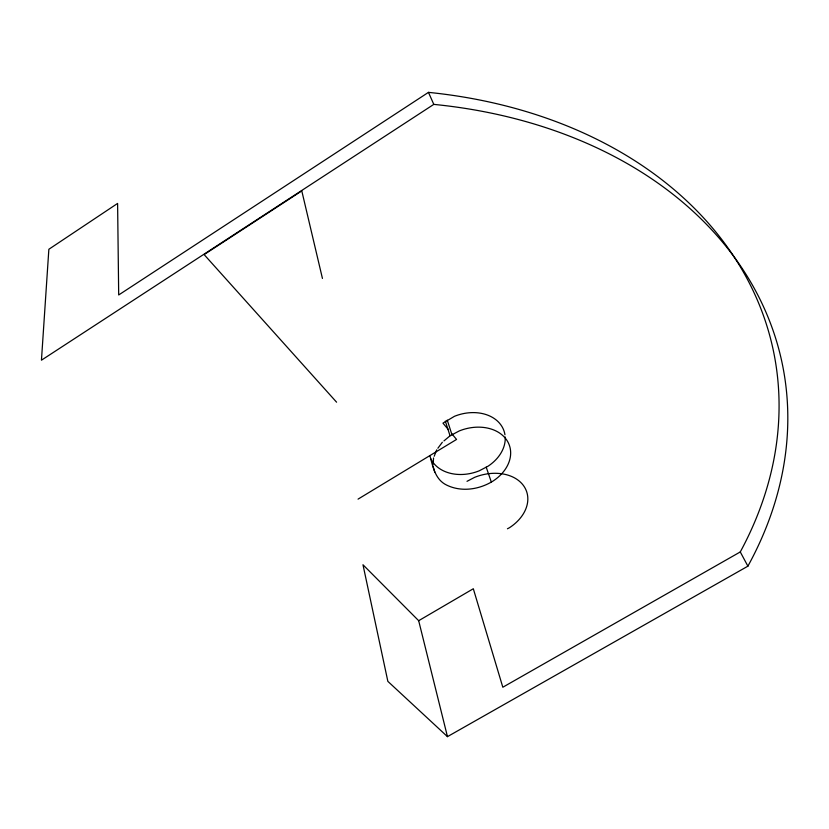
<?xml version="1.0" encoding="UTF-8"?>
<svg xmlns="http://www.w3.org/2000/svg" width="829" height="829" viewBox="0 0 829 829"><rect width="100%" height="100%" fill="white"/><g stroke="black" fill="none" stroke-linecap="round" stroke-linejoin="round"><path stroke-width="1.24" d="M433.142 464.375L433.546 457.96M434.209 456.261L436.707 449.826M437.878 448.251L442.334 442.261M504.954 434.759A39.222 29.875 -18.6 0 0 454.468 416.303L442.966 423.132L448.562 429.847M443.95 440.914L450.043 435.805L459.297 430.925A39.761 29.989 -18.6 0 1 506.706 440.033A39.761 29.989 -18.6 0 1 493.182 480.965C479.483 489.576 461.442 492.364 446.582 485.058C435.152 479.535 432.862 466.675 429.888 455.598M428.469 92.361L118.692 294.969L117.604 203.426L48.859 249.27L41.45 360.19L433.795 104.381L428.469 92.361A465.981 351.993 -12.1 0 1 740.276 551.938L747.893 566.176L447.463 736.639L387.858 681.365L362.978 564.756L418.676 620.703L447.463 736.639M358.045 499.131L456.551 439.443L451.753 433.691M418.676 620.703L473.318 588.745L502.82 687.231L740.276 551.938M467.007 481.328L474.654 477.328A41.46 30.331 -18.7 0 1 523.845 486.084A41.46 30.331 -18.7 0 1 509.389 527.762L507.431 528.778M336.584 402.189L204.121 254.586L301.787 190.908L322.44 278.44M486.208 467.162L491.296 481.95M447.256 420.116L451.981 434.779M445.339 421.132L450.043 435.805M433.039 466.074L434.748 472.043M505.203 436.987A39.222 29.875 -18.6 0 1 488.063 466.199L479.224 470.82A39.222 29.875 -18.6 0 1 430.779 458.706M433.795 104.381A472.571 353.724 -12.2 0 1 747.893 566.176"/></g></svg>
